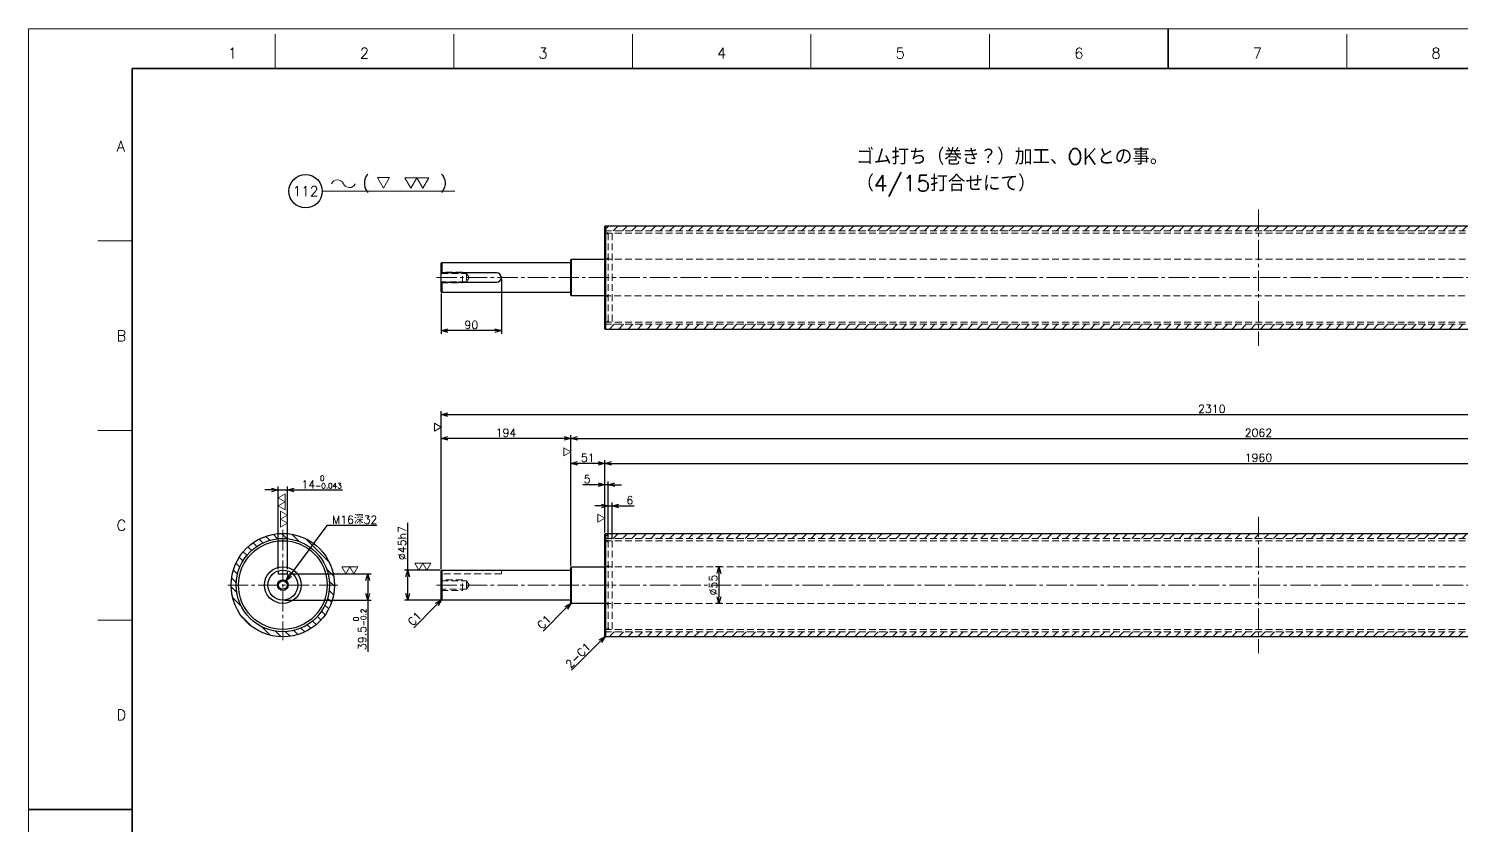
# Model space of a CAD drawing. Header units: millimetres. Extents: x 0 to 3313, y -19 to 2332.
# Drawn here: x 0 to 2148, y 1138 to 2332 of the extents above; entities that cross this region are included whole.
import ezdxf
from ezdxf import colors
from ezdxf.entities.mleader import LeaderData, LeaderLine
from ezdxf.enums import TextEntityAlignment as Align
from ezdxf.math import Vec2, Vec3

# ---------------------------------------------------------------- set-up
doc = ezdxf.new("R2010")
doc.units = ezdxf.units.MM
doc.header["$LTSCALE"] = 1.6
doc.header["$PDMODE"] = 99
doc.header["$PDSIZE"] = 1
doc.linetypes.add('CENTER2', pattern=[28.575, 19.05, -3.175, 3.175, -3.175])
doc.linetypes.add('HIDDEN', pattern=[9.525, 6.35, -3.175])
for name, color, linetype, lineweight in [('04_HIDDEN', 2, 'HIDDEN', 13), ('05_CENTER', 4, 'CENTER2', 13), ('07_TEXT', 3, 'Continuous', 13), ('08_DIM', 3, 'Continuous', 13), ('90_FRAME', 5, 'Continuous', 35)]:
    doc.layers.add(name, color=color, linetype=linetype, lineweight=lineweight)
doc.layers.add('91_BLANK', color=5, linetype='Continuous', lineweight=0, plot=False)
doc.styles.add('KSS_TXT', font='txt.shx', dxfattribs={"bigfont": 'extfont2.shx'})
doc.styles.get("Standard").update_dxf_attribs({"font": 'txt.shx', "bigfont": 'extfont2.shx'})
doc.dimstyles.new('KSS_DIM', dxfattribs={"dimscale": 4, "dimtxt": 3, "dimasz": 2.5, "dimexe": 1.25, "dimexo": 0.625, "dimtad": 1, "dimdsep": 46, "dimtxsty": 'KSS_TXT', "dimblk": 'OPEN30', "dimcen": 0, "dimazin": 2, "dimtfac": 0.75, "dimtmove": 0, "dimatfit": 3, "dimldrblk": 'OPEN30', "dimfxl": 1.25, "dimtolj": 1, "dimarcsym": 0})
doc.dimstyles.new('KSS_DIM$3', dxfattribs={"dimscale": 4, "dimtxt": 3, "dimasz": 2.5, "dimexe": 1.25, "dimexo": 0.625, "dimtad": 1, "dimtih": 1, "dimtoh": 1, "dimdsep": 46, "dimtxsty": 'KSS_TXT', "dimblk": 'OPEN30', "dimcen": 0, "dimazin": 2, "dimtfac": 0.75, "dimtofl": 0, "dimtmove": 0, "dimatfit": 3, "dimldrblk": 'OPEN30', "dimfxl": 1.25, "dimtolj": 1, "dimarcsym": 0})
pattern_1 = [(45, (-10, 619.342), (-7.071068, 7.071068), [])]
pattern_2 = [(45, (-10, 158.723), (-7.071068, 7.071068), [])]

# ---------------------------------------------------------------- blocks, each defined once
blk = doc.blocks.new('_Open30')
at = {"color": 0, "linetype": 'ByBlock', "lineweight": -2}
for p, q in [((-1, 0.27), (0, 0)), ((0, 0), (-1, -0.27)), ((0, 0), (-1, 0))]:
    blk.add_line(p, q, dxfattribs=at)
blk = doc.blocks.new('*D177')
at = {"layer": '08_DIM', "color": 0, "lineweight": -2, "transparency": 16777216}
for p, q in [((812.6, 1527.1), (812.6, 1722.8)), ((2874.6, 1527.1), (2874.6, 1722.8)), ((822.6, 1717.8), (2864.6, 1717.8))]:
    blk.add_line(p, q, dxfattribs=at)
at = {"layer": 'Defpoints', "color": 0, "transparency": 16777216}
for p in [(2874.6, 1717.8), (812.6, 1524.6), (2874.6, 1524.6)]:
    blk.add_point(p, dxfattribs=at)
at = {"layer": '08_DIM', "color": 0, "lineweight": -2, "transparency": 16777216, "xscale": 10, "yscale": 10, "zscale": 10, "rotation": 180}
blk.add_blockref('_Open30', (812.6, 1717.8), dxfattribs=at)
at = {"layer": '08_DIM', "color": 0, "lineweight": -2, "transparency": 16777216, "xscale": 10, "yscale": 10, "zscale": 10}
blk.add_blockref('_Open30', (2874.6, 1717.8), dxfattribs=at)
at = {"layer": '08_DIM', "color": 0, "transparency": 16777216, "insert": (1843.6, 1726.3), "char_height": 12, "attachment_point": 5, "style": 'KSS_TXT'}
blk.add_mtext('\\A1;2062', dxfattribs=at)
blk = doc.blocks.new('*D178')
at = {"layer": '08_DIM', "color": 0, "lineweight": -2, "transparency": 16777216}
for p, q in [((863.6, 1577.1), (863.6, 1685.4)), ((873.6, 1680.4), (2813.6, 1680.4)), ((2823.6, 1577.1), (2823.6, 1685.4))]:
    blk.add_line(p, q, dxfattribs=at)
at = {"layer": 'Defpoints', "color": 0, "transparency": 16777216}
for p in [(2823.6, 1680.4), (863.6, 1574.6), (2823.6, 1574.6)]:
    blk.add_point(p, dxfattribs=at)
at = {"layer": '08_DIM', "color": 0, "lineweight": -2, "transparency": 16777216, "xscale": 10, "yscale": 10, "zscale": 10, "rotation": 180}
blk.add_blockref('_Open30', (863.6, 1680.4), dxfattribs=at)
at = {"layer": '08_DIM', "color": 0, "lineweight": -2, "transparency": 16777216, "xscale": 10, "yscale": 10, "zscale": 10}
blk.add_blockref('_Open30', (2823.6, 1680.4), dxfattribs=at)
at = {"layer": '08_DIM', "color": 0, "transparency": 16777216, "insert": (1843.6, 1688.9), "char_height": 12, "attachment_point": 5, "style": 'KSS_TXT'}
blk.add_mtext('\\A1;1960', dxfattribs=at)
blk = doc.blocks.new('*D180')
at = {"layer": '08_DIM', "color": 0, "lineweight": -2, "transparency": 16777216}
for p, q in [((618.6, 1522.1), (618.6, 1722.8)), ((812.6, 1527.1), (812.6, 1722.8)), ((802.6, 1717.8), (628.6, 1717.8))]:
    blk.add_line(p, q, dxfattribs=at)
at = {"layer": 'Defpoints', "color": 0, "transparency": 16777216}
for p in [(618.6, 1717.8), (618.6, 1519.6), (812.6, 1524.6)]:
    blk.add_point(p, dxfattribs=at)
at = {"layer": '08_DIM', "color": 0, "lineweight": -2, "transparency": 16777216, "xscale": 10, "yscale": 10, "zscale": 10, "rotation": 180}
blk.add_blockref('_Open30', (618.6, 1717.8), dxfattribs=at)
at = {"layer": '08_DIM', "color": 0, "lineweight": -2, "transparency": 16777216, "xscale": 10, "yscale": 10, "zscale": 10}
blk.add_blockref('_Open30', (812.6, 1717.8), dxfattribs=at)
at = {"layer": '08_DIM', "color": 0, "transparency": 16777216, "insert": (715.6, 1726.3), "char_height": 12, "attachment_point": 5, "style": 'KSS_TXT'}
blk.add_mtext('\\A1;194', dxfattribs=at)
blk = doc.blocks.new('*D181')
at = {"layer": '08_DIM', "color": 0, "lineweight": -2, "transparency": 16777216}
for p, q in [((568.2, 1520.6), (568.2, 1591.6)), ((617.1, 1520.6), (563.2, 1520.6)), ((568.2, 1485.6), (568.2, 1510.6)), ((617.1, 1475.6), (563.2, 1475.6))]:
    blk.add_line(p, q, dxfattribs=at)
at = {"layer": 'Defpoints', "color": 0, "transparency": 16777216}
for p in [(568.2, 1520.6), (619.6, 1520.6), (619.6, 1475.6)]:
    blk.add_point(p, dxfattribs=at)
at = {"layer": '08_DIM', "color": 0, "lineweight": -2, "transparency": 16777216, "xscale": 10, "yscale": 10, "zscale": 10}
for p, rotation in [((568.2, 1520.6), 90), ((568.2, 1475.6), 270)]:
    blk.add_blockref('_Open30', p, dxfattribs=dict(at, rotation=rotation))
at = {"layer": '08_DIM', "color": 0, "transparency": 16777216, "insert": (559.7, 1561.1), "char_height": 12, "attachment_point": 5, "rotation": 90, "style": 'KSS_TXT'}
blk.add_mtext('\\A1;%%C45h7', dxfattribs=at)
blk = doc.blocks.new('*D187')
at = {"layer": '08_DIM', "color": 0, "lineweight": -2, "transparency": 16777216}
for p, q in [((390.5, 1515.1), (513.3, 1515.1)), ((508.3, 1505.1), (508.3, 1485.6)), ((383.5, 1475.6), (513.3, 1475.6)), ((508.3, 1475.6), (508.3, 1398))]:
    blk.add_line(p, q, dxfattribs=at)
at = {"layer": 'Defpoints', "color": 0, "transparency": 16777216}
for p in [(388, 1515.1), (381, 1475.6), (508.3, 1475.6)]:
    blk.add_point(p, dxfattribs=at)
at = {"layer": '08_DIM', "color": 0, "lineweight": -2, "transparency": 16777216, "xscale": 10, "yscale": 10, "zscale": 10}
for p, rotation in [((508.3, 1515.1), 90), ((508.3, 1475.6), 270)]:
    blk.add_blockref('_Open30', p, dxfattribs=dict(at, rotation=rotation))
at = {"layer": '08_DIM', "color": 0, "transparency": 16777216, "insert": (496.4, 1431.8), "char_height": 12, "attachment_point": 5, "rotation": 90, "style": 'KSS_TXT'}
blk.add_mtext('39.5{\\H8;\\S 0^ -0.2;}', dxfattribs=at)
blk = doc.blocks.new('*D189')
at = {"layer": '08_DIM', "color": 0, "lineweight": -2, "transparency": 16777216}
for p, q in [((364, 1640.7), (354, 1640.7)), ((374, 1522), (374, 1645.7)), ((374, 1640.7), (388, 1640.7)), ((388, 1522), (388, 1645.7)), ((398, 1640.7), (470.4, 1640.7))]:
    blk.add_line(p, q, dxfattribs=at)
at = {"layer": 'Defpoints', "color": 0, "transparency": 16777216}
for p in [(388, 1640.7), (374, 1519.5), (388, 1519.5)]:
    blk.add_point(p, dxfattribs=at)
at = {"layer": '08_DIM', "color": 0, "lineweight": -2, "transparency": 16777216, "xscale": 10, "yscale": 10, "zscale": 10}
blk.add_blockref('_Open30', (374, 1640.7), dxfattribs=at)
at = {"layer": '08_DIM', "color": 0, "lineweight": -2, "transparency": 16777216, "xscale": 10, "yscale": 10, "zscale": 10, "rotation": 180}
blk.add_blockref('_Open30', (388, 1640.7), dxfattribs=at)
at = {"layer": '08_DIM', "color": 0, "transparency": 16777216, "insert": (439.2, 1652.5), "char_height": 12, "attachment_point": 5, "style": 'KSS_TXT'}
blk.add_mtext('14{\\H8;\\S 0^ -0.043;}', dxfattribs=at)
blk = doc.blocks.new('*D190')
at = {"layer": '08_DIM', "color": 0, "lineweight": -2, "transparency": 16777216}
for p, q in [((1038.9, 1525.6), (1029.7, 1525.6)), ((1034.7, 1515.6), (1034.7, 1480.6)), ((1038.9, 1470.6), (1029.7, 1470.6))]:
    blk.add_line(p, q, dxfattribs=at)
at = {"layer": 'Defpoints', "color": 0, "transparency": 16777216}
for p in [(1041.4, 1525.6), (1034.7, 1470.6), (1041.4, 1470.6)]:
    blk.add_point(p, dxfattribs=at)
at = {"layer": '08_DIM', "color": 0, "lineweight": -2, "transparency": 16777216, "xscale": 10, "yscale": 10, "zscale": 10}
for p, rotation in [((1034.7, 1525.6), 90), ((1034.7, 1470.6), 270)]:
    blk.add_blockref('_Open30', p, dxfattribs=dict(at, rotation=rotation))
at = {"layer": '08_DIM', "color": 0, "transparency": 16777216, "insert": (1026.2, 1498.1), "char_height": 12, "attachment_point": 5, "rotation": 90, "style": 'KSS_TXT'}
blk.add_mtext('\\A1;%%C55', dxfattribs=at)
blk = doc.blocks.new('*D193')
at = {"layer": '08_DIM', "color": 0, "lineweight": -2, "transparency": 16777216}
for p, q in [((618.6, 1522.1), (618.6, 1758.6)), ((628.6, 1753.6), (2918.6, 1753.6)), ((2928.6, 1522.1), (2928.6, 1758.6))]:
    blk.add_line(p, q, dxfattribs=at)
at = {"layer": 'Defpoints', "color": 0, "transparency": 16777216}
for p in [(2928.6, 1753.6), (618.6, 1519.6), (2928.6, 1519.6)]:
    blk.add_point(p, dxfattribs=at)
at = {"layer": '08_DIM', "color": 0, "lineweight": -2, "transparency": 16777216, "xscale": 10, "yscale": 10, "zscale": 10, "rotation": 180}
blk.add_blockref('_Open30', (618.6, 1753.6), dxfattribs=at)
at = {"layer": '08_DIM', "color": 0, "lineweight": -2, "transparency": 16777216, "xscale": 10, "yscale": 10, "zscale": 10}
blk.add_blockref('_Open30', (2928.6, 1753.6), dxfattribs=at)
at = {"layer": '08_DIM', "color": 0, "transparency": 16777216, "insert": (1773.6, 1762.1), "char_height": 12, "attachment_point": 5, "style": 'KSS_TXT'}
blk.add_mtext('\\A1;2310', dxfattribs=at)
blk = doc.blocks.new('*D194')
at = {"layer": '08_DIM', "color": 0, "lineweight": -2, "transparency": 16777216}
for p, q in [((708.6, 1956.2), (708.6, 1874.4)), ((618.6, 1934.7), (618.6, 1874.4)), ((698.6, 1879.4), (628.6, 1879.4))]:
    blk.add_line(p, q, dxfattribs=at)
at = {"layer": 'Defpoints', "color": 0, "transparency": 16777216}
for p in [(708.6, 1958.7), (618.6, 1937.2), (618.6, 1879.4)]:
    blk.add_point(p, dxfattribs=at)
at = {"layer": '08_DIM', "color": 0, "lineweight": -2, "transparency": 16777216, "xscale": 10, "yscale": 10, "zscale": 10, "rotation": 180}
blk.add_blockref('_Open30', (618.6, 1879.4), dxfattribs=at)
at = {"layer": '08_DIM', "color": 0, "lineweight": -2, "transparency": 16777216, "xscale": 10, "yscale": 10, "zscale": 10}
blk.add_blockref('_Open30', (708.6, 1879.4), dxfattribs=at)
at = {"layer": '08_DIM', "color": 0, "transparency": 16777216, "insert": (663.6, 1887.9), "char_height": 12, "attachment_point": 5, "style": 'KSS_TXT'}
blk.add_mtext('\\A1;90', dxfattribs=at)
blk = doc.blocks.new('A$C67F20274_1_1')
h = blk.add_hatch(color=3)
h.dxf.hatch_style = 1
h.paths.add_polyline_path([(0, -2), (0, 0), (-2, 0)])
at = {"color": 3}
blk.add_lwpolyline([(0, 0), (-2, 0), (-2, 0), (0, -2)], close=True, dxfattribs=at)
blk = doc.blocks.new('*D195')
at = {"layer": '08_DIM', "color": 0, "lineweight": -2, "transparency": 16777216}
for p, q in [((812.6, 1527.1), (812.6, 1685.4)), ((853.6, 1680.4), (822.6, 1680.4)), ((863.6, 1577.1), (863.6, 1685.4))]:
    blk.add_line(p, q, dxfattribs=at)
at = {"layer": 'Defpoints', "color": 0, "transparency": 16777216}
for p in [(812.6, 1680.4), (863.6, 1574.6), (812.6, 1524.6)]:
    blk.add_point(p, dxfattribs=at)
at = {"layer": '08_DIM', "color": 0, "lineweight": -2, "transparency": 16777216, "xscale": 10, "yscale": 10, "zscale": 10, "rotation": 180}
blk.add_blockref('_Open30', (812.6, 1680.4), dxfattribs=at)
at = {"layer": '08_DIM', "color": 0, "lineweight": -2, "transparency": 16777216, "xscale": 10, "yscale": 10, "zscale": 10}
blk.add_blockref('_Open30', (863.6, 1680.4), dxfattribs=at)
at = {"layer": '08_DIM', "color": 0, "transparency": 16777216, "insert": (838.1, 1688.9), "char_height": 12, "attachment_point": 5, "style": 'KSS_TXT'}
blk.add_mtext('\\A1;51', dxfattribs=at)
blk = doc.blocks.new('AM_BALLOON1')
at = {"transparency": 16777216}
blk.add_circle((0, 0), 5, dxfattribs=at)
blk.add_attdef('B_NUMBER', text='', height=3, dxfattribs=at).set_placement((0, 0), align=Align.MIDDLE_CENTER)
blk = doc.blocks.new('_OPEN')
at = {"color": 0, "linetype": 'ByBlock'}
for p, q in [((-1, 0.17), (0, 0)), ((0, 0), (-1, -0.17)), ((0, 0), (-1, 0))]:
    blk.add_line(p, q, dxfattribs=at)
blk = doc.blocks.new('p1ba05')
for centre, start, end in [((-2.95, 0.29), 24.2276, 155.5758), ((0, 1.62), 204.2276, 335.5758)]:
    blk.add_arc(centre, 1.62, start, end)
blk = doc.blocks.new('p1ba01')
for p, q in [((0, 0), (-1.5, 2.6)), ((-1.5, 2.6), (1.5, 2.6)), ((1.5, 2.6), (0, 0))]:
    blk.add_line(p, q)
blk = doc.blocks.new('p1ba02')
for p, q in [((-1.5, 2.6), (1.5, 2.6)), ((0, 0), (-1.5, 2.6)), ((1.5, 2.6), (0, 0)), ((3, 0), (1.5, 2.6)), ((1.5, 2.6), (4.5, 2.6)), ((4.5, 2.6), (3, 0))]:
    blk.add_line(p, q)
blk = doc.blocks.new('*D197')
at = {"layer": '08_DIM', "color": 0, "lineweight": -2, "transparency": 16777216}
blk.add_line((612, 1469.1), (577.3, 1434.3), dxfattribs=at)
at = {"layer": 'Defpoints', "color": 0, "transparency": 16777216}
for p in [(619.1, 1476.1), (550.3, 1407.4), (550.3, 1407.4)]:
    blk.add_point(p, dxfattribs=at)
at = {"layer": '08_DIM', "color": 0, "lineweight": -2, "transparency": 16777216, "xscale": 10, "yscale": 10, "zscale": 10, "rotation": 44.9999999999999}
blk.add_blockref('_Open30', (619.1, 1476.1), dxfattribs=at)
at = {"layer": '08_DIM', "color": 0, "transparency": 16777216, "insert": (578.7, 1447.7), "char_height": 12, "attachment_point": 5, "rotation": 45, "style": 'KSS_TXT'}
blk.add_mtext('\\A1;C1', dxfattribs=at)
blk = doc.blocks.new('*D198')
at = {"layer": '08_DIM', "color": 0, "lineweight": -2, "transparency": 16777216}
blk.add_line((806, 1464.1), (771.3, 1429.3), dxfattribs=at)
at = {"layer": 'Defpoints', "color": 0, "transparency": 16777216}
for p in [(813.1, 1471.1), (744.3, 1402.4), (744.3, 1402.4)]:
    blk.add_point(p, dxfattribs=at)
at = {"layer": '08_DIM', "color": 0, "lineweight": -2, "transparency": 16777216, "xscale": 10, "yscale": 10, "zscale": 10, "rotation": 44.99999999999979}
blk.add_blockref('_Open30', (813.1, 1471.1), dxfattribs=at)
at = {"layer": '08_DIM', "color": 0, "transparency": 16777216, "insert": (772.7, 1442.7), "char_height": 12, "attachment_point": 5, "rotation": 45, "style": 'KSS_TXT'}
blk.add_mtext('\\A1;C1', dxfattribs=at)
blk = doc.blocks.new('*D201')
at = {"layer": '08_DIM', "color": 0, "lineweight": -2, "transparency": 16777216}
blk.add_line((857, 1414.1), (813.8, 1370.8), dxfattribs=at)
at = {"layer": 'Defpoints', "color": 0, "transparency": 16777216}
for p in [(864.1, 1421.1), (795.3, 1352.4), (795.3, 1352.4)]:
    blk.add_point(p, dxfattribs=at)
at = {"layer": '08_DIM', "color": 0, "lineweight": -2, "transparency": 16777216, "xscale": 10, "yscale": 10, "zscale": 10, "rotation": 44.9999999999999}
blk.add_blockref('_Open30', (864.1, 1421.1), dxfattribs=at)
at = {"layer": '08_DIM', "color": 0, "transparency": 16777216, "insert": (823.7, 1392.7), "char_height": 12, "attachment_point": 5, "rotation": 45, "style": 'KSS_TXT'}
blk.add_mtext('\\A1;2-C1', dxfattribs=at)
blk = doc.blocks.new('*D202')
at = {"layer": '08_DIM', "color": 0, "lineweight": -2, "transparency": 16777216}
for p, q in [((853.6, 1648.4), (830.6, 1648.4)), ((863.6, 1577.1), (863.6, 1653.4)), ((868.6, 1648.4), (863.6, 1648.4)), ((868.6, 1567.1), (868.6, 1653.4)), ((878.6, 1648.4), (888.6, 1648.4))]:
    blk.add_line(p, q, dxfattribs=at)
at = {"layer": 'Defpoints', "color": 0, "transparency": 16777216}
for p in [(863.6, 1648.4), (863.6, 1574.6), (868.6, 1564.6)]:
    blk.add_point(p, dxfattribs=at)
at = {"layer": '08_DIM', "color": 0, "lineweight": -2, "transparency": 16777216, "xscale": 10, "yscale": 10, "zscale": 10}
blk.add_blockref('_Open30', (863.6, 1648.4), dxfattribs=at)
at = {"layer": '08_DIM', "color": 0, "lineweight": -2, "transparency": 16777216, "xscale": 10, "yscale": 10, "zscale": 10, "rotation": 180}
blk.add_blockref('_Open30', (868.6, 1648.4), dxfattribs=at)
at = {"layer": '08_DIM', "color": 0, "transparency": 16777216, "insert": (837.1, 1656.9), "char_height": 12, "attachment_point": 5, "style": 'KSS_TXT'}
blk.add_mtext('\\A1;5', dxfattribs=at)
blk = doc.blocks.new('*D203')
at = {"layer": '08_DIM', "color": 0, "lineweight": -2, "transparency": 16777216}
for p, q in [((858.6, 1616.7), (848.6, 1616.7)), ((868.6, 1567.1), (868.6, 1621.7)), ((868.6, 1616.7), (874.6, 1616.7)), ((874.6, 1567.1), (874.6, 1621.7)), ((884.6, 1616.7), (907.6, 1616.7))]:
    blk.add_line(p, q, dxfattribs=at)
at = {"layer": 'Defpoints', "color": 0, "transparency": 16777216}
for p in [(874.6, 1616.7), (868.6, 1564.6), (874.6, 1564.6)]:
    blk.add_point(p, dxfattribs=at)
at = {"layer": '08_DIM', "color": 0, "lineweight": -2, "transparency": 16777216, "xscale": 10, "yscale": 10, "zscale": 10}
blk.add_blockref('_Open30', (868.6, 1616.7), dxfattribs=at)
at = {"layer": '08_DIM', "color": 0, "lineweight": -2, "transparency": 16777216, "xscale": 10, "yscale": 10, "zscale": 10, "rotation": 180}
blk.add_blockref('_Open30', (874.6, 1616.7), dxfattribs=at)
at = {"layer": '08_DIM', "color": 0, "transparency": 16777216, "insert": (901.1, 1625.2), "char_height": 12, "attachment_point": 5, "style": 'KSS_TXT'}
blk.add_mtext('\\A1;6', dxfattribs=at)
blk = doc.blocks.new('*D204')
at = {"layer": '08_DIM', "color": 0, "lineweight": -2, "transparency": 16777216}
for p, q in [((447, 1587.4), (391.7, 1512.6)), ((521.9, 1587.4), (447, 1587.4))]:
    blk.add_line(p, q, dxfattribs=at)
at = {"layer": 'Defpoints', "color": 0, "transparency": 16777216}
for p in [(385.8, 1504.6), (376.3, 1491.7)]:
    blk.add_point(p, dxfattribs=at)
at = {"layer": '08_DIM', "color": 0, "lineweight": -2, "transparency": 16777216, "xscale": 10, "yscale": 10, "zscale": 10, "rotation": 233.5083674176245}
blk.add_blockref('_Open30', (385.8, 1504.6), dxfattribs=at)
at = {"layer": '08_DIM', "color": 0, "transparency": 16777216, "insert": (488.7, 1595.9), "char_height": 12, "attachment_point": 5, "style": 'KSS_TXT'}
blk.add_mtext('\\A1;M16深32', dxfattribs=at)

msp = doc.modelspace()

# ---------------------------------------------------------------- hatches: boundary and pattern name
h = msp.add_hatch()
h.set_pattern_fill('_USER', color=3, scale=10, angle=45, pattern_type=0)
h.set_pattern_definition(pattern_1)
h.paths.add_polyline_path([(2823.6, 2028.644), (2822.6, 2028.644), (2822.6, 2036.244), (2823.6, 2035.244)])
h.paths.add_polyline_path([(2822.6, 2028.644), (863.6, 2028.644), (863.6, 2035.244), (864.6, 2036.244), (2822.6, 2036.244)])
h = msp.add_hatch()
h.set_pattern_fill('_USER', color=3, scale=10, angle=45, pattern_type=0)
h.set_pattern_definition(pattern_1)
h.paths.add_polyline_path([(2822.6, 1881.244), (2823.6, 1882.244), (2823.6, 1888.844), (2822.6, 1888.844)])
h.paths.add_polyline_path([(2822.6, 1888.844), (863.6, 1888.844), (863.6, 1882.244), (864.6, 1881.244), (2822.6, 1881.244)])
h = msp.add_hatch()
h.set_pattern_fill('_USER', color=3, scale=10, angle=135, pattern_type=0)
h.set_pattern_definition([(135, (0, 158.723), (-7.07107, -7.07107), [])])
h.paths.add_polyline_path([(311.128, 1498.124), (303.528, 1498.124, 0.41421356), (381.028, 1420.624), (381.028, 1428.224, -0.41421356)])
h.paths.add_polyline_path([(303.528, 1498.124), (311.128, 1498.124, -0.41421356), (381.028, 1568.024), (381.028, 1575.624, 0.41421356)])
h.paths.add_polyline_path([(381.028, 1575.624), (381.028, 1568.024, -0.41421356), (450.928, 1498.124), (458.528, 1498.124, 0.41421356)])
h.paths.add_polyline_path([(381.028, 1428.224), (381.028, 1420.624, 0.41421356), (458.528, 1498.124), (450.928, 1498.124, -0.41421356)])
h = msp.add_hatch()
h.set_pattern_fill('_USER', color=3, scale=10, angle=45, pattern_type=0)
h.set_pattern_definition(pattern_2)
h.paths.add_polyline_path([(2823.6, 1568.024), (2822.6, 1568.024), (2822.6, 1575.624), (2823.6, 1574.624)])
h.paths.add_polyline_path([(2822.6, 1568.024), (863.6, 1568.024), (863.6, 1574.624), (864.6, 1575.624), (2822.6, 1575.624)])
h = msp.add_hatch()
h.set_pattern_fill('_USER', color=3, scale=10, angle=45, pattern_type=0)
h.set_pattern_definition(pattern_2)
h.paths.add_polyline_path([(2822.6, 1420.624), (2823.6, 1421.624), (2823.6, 1428.224), (2822.6, 1428.224)])
h.paths.add_polyline_path([(2822.6, 1428.224), (863.6, 1428.224), (863.6, 1421.624), (864.6, 1420.624), (2822.6, 1420.624)])

# ---------------------------------------------------------------- linework, layer by layer
at = {"color": 0}
for p, q in [((864.6, 2036.244), (864.6, 1881.244)), ((619.6, 1981.244), (619.6, 1965.744)), ((813.6, 1931.244), (813.6, 1986.244)), ((701.6, 1965.744), (618.6, 1965.744)), ((618.6, 1951.744), (701.6, 1951.744)), ((619.6, 1951.744), (619.6, 1936.244)), ((864.6, 1575.624), (864.6, 1420.624)), ((813.6, 1470.624), (813.6, 1525.624)), ((374.028, 1519.508), (374.028, 1515.124)), ((374.028, 1515.124), (388.028, 1515.124)), ((388.028, 1515.124), (388.028, 1519.508)), ((619.6, 1520.624), (619.6, 1475.624))]:
    msp.add_line(p, q, dxfattribs=at)
for points in [[(864.6, 2036.244), (2822.6, 2036.244), (2823.6, 2035.244), (2823.6, 1882.244), (2822.6, 1881.244), (864.6, 1881.244), (863.6, 1882.244), (863.6, 2035.244)], [(812.6, 1981.244), (812.6, 1936.244), (619.6, 1936.244), (618.6, 1937.244), (618.6, 1980.244), (619.6, 1981.244)], [(864.6, 1575.624), (2822.6, 1575.624), (2823.6, 1574.624), (2823.6, 1421.624), (2822.6, 1420.624), (864.6, 1420.624), (863.6, 1421.624), (863.6, 1574.624)], [(812.6, 1520.624), (812.6, 1475.624), (619.6, 1475.624), (618.6, 1476.624), (618.6, 1519.624), (619.6, 1520.624)]]:
    msp.add_lwpolyline(points, close=True, dxfattribs=at)
for points in [[(863.6, 1931.244), (813.6, 1931.244), (812.6, 1932.244), (812.6, 1985.244), (813.6, 1986.244), (863.6, 1986.244)], [(863.6, 1470.624), (813.6, 1470.624), (812.6, 1471.624), (812.6, 1524.624), (813.6, 1525.624), (863.6, 1525.624)]]:
    msp.add_lwpolyline(points, dxfattribs=at)
at = {"color": 3}
msp.add_circle((381.028, 1498.124), 77.5, dxfattribs=at)
at = {"color": 0}
for radius in [69.9, 66.5, 27.5, 22.5, 8, 6.25]:
    msp.add_circle((381.028, 1498.124), radius, dxfattribs=at)
msp.add_arc((701.6, 1958.744), 7, 270, 90, dxfattribs=at)
at = {"layer": '04_HIDDEN'}
for p, q in [((863.6, 2028.644), (2823.6, 2028.644)), ((863.6, 2025.244), (2823.6, 2025.244)), ((868.6, 2025.244), (868.6, 1892.244)), ((874.6, 2025.244), (874.6, 1892.244)), ((650.6, 1966.744), (618.6, 1966.744)), ((618.6, 1964.994), (656.6, 1964.994)), ((650.6, 1950.744), (650.6, 1966.744)), ((656.6, 1964.994), (660.208, 1958.744)), ((656.6, 1964.994), (656.6, 1952.494)), ((660.208, 1958.744), (656.6, 1952.494)), ((656.6, 1952.494), (618.6, 1952.494)), ((618.6, 1950.744), (650.6, 1950.744)), ((863.6, 1892.244), (2823.6, 1892.244)), ((863.6, 1888.844), (2823.6, 1888.844)), ((863.6, 1568.024), (2823.6, 1568.024)), ((863.6, 1564.624), (2823.6, 1564.624)), ((868.6, 1564.624), (868.6, 1431.624)), ((874.6, 1564.624), (874.6, 1431.624)), ((708.6, 1515.124), (618.6, 1515.124)), ((650.6, 1506.124), (618.6, 1506.124)), ((618.6, 1504.374), (656.6, 1504.374)), ((650.6, 1490.124), (650.6, 1506.124)), ((656.6, 1504.374), (660.208, 1498.124)), ((656.6, 1504.374), (656.6, 1491.874)), ((708.6, 1520.624), (708.6, 1515.124)), ((656.6, 1491.874), (618.6, 1491.874)), ((618.6, 1490.124), (650.6, 1490.124)), ((660.208, 1498.124), (656.6, 1491.874)), ((863.6, 1431.624), (2823.6, 1431.624)), ((863.6, 1428.224), (2823.6, 1428.224))]:
    msp.add_line(p, q, dxfattribs=at)
for points in [[(863.6, 1986.244), (2823.6, 1986.244)], [(2823.6, 1931.244), (863.6, 1931.244)], [(863.6, 1525.624), (2823.6, 1525.624)], [(2823.6, 1470.624), (863.6, 1470.624)]]:
    msp.add_lwpolyline(points, dxfattribs=at)
at = {"layer": '05_CENTER'}
for p, q in [((1843.6, 2060.837), (1843.6, 1856.651)), ((611.249, 1958.744), (2936.21, 1958.744)), ((1843.6, 1600.217), (1843.6, 1396.031)), ((381.028, 1580.645), (381.028, 1415.604)), ((298.508, 1498.124), (463.549, 1498.124)), ((611.249, 1498.124), (2936.21, 1498.124))]:
    msp.add_line(p, q, dxfattribs=at)
at = {"layer": '08_DIM'}
msp.add_line((440.141, 2088.119), (638.775, 2088.119), dxfattribs=at)
at = {"layer": '90_FRAME', "color": 4, "lineweight": 13}
for p, q in [((369.502, 2271.831), (369.502, 2323.679)), ((637.235, 2271.831), (637.235, 2323.679)), ((904.969, 2271.831), (904.969, 2323.679)), ((1172.702, 2271.831), (1172.702, 2323.679)), ((1440.436, 2271.831), (1440.436, 2323.679)), ((1975.903, 2271.831), (1975.903, 2323.679)), ((155.384, 2013.69), (103.536, 2013.69)), ((155.384, 1729.701), (103.536, 1729.701)), ((155.384, 1445.713), (103.536, 1445.713))]:
    msp.add_line(p, q, dxfattribs=at)
at = {"layer": '90_FRAME'}
for p, q in [((1708.17, 2331.679), (1708.17, 2271.831)), ((0, 1161.724), (155.384, 1161.724))]:
    msp.add_line(p, q, dxfattribs=at)
msp.add_lwpolyline([(155.384, 51.616), (3260.956, 51.616), (3260.956, 2271.831), (155.384, 2271.831)], close=True, dxfattribs=at)
at = {"layer": '91_BLANK'}
msp.add_lwpolyline([(0, 0), (3312.803, 0), (3312.803, 2331.679), (0, 2331.679)], close=True, dxfattribs=at)

# ---------------------------------------------------------------- block references
for p in [(868.6, 2025.244), (868.6, 1931.244), (868.6, 1564.624), (868.6, 1470.624)]:
    msp.add_blockref('A$C67F20274_1_1', p)
at = {"xscale": -1, "rotation": 180}
for p in [(868.6, 1986.244), (868.6, 1892.244), (868.6, 1525.624), (868.6, 1431.624)]:
    msp.add_blockref('A$C67F20274_1_1', p, dxfattribs=at)
at = {"layer": '08_DIM'}
for name, p, xscale, yscale, zscale in [('p1ba05', (480.621, 2093.589), 6, 6, 6), ('p1ba01', (531.825, 2092.888), 6, 6, 6), ('p1ba02', (572.714, 2092.866), 6, 6, 6), ('p1ba02', (475.507, 1515.124), 4, 4, 4), ('p1ba02', (584.707, 1520.624), 4, 4, 4)]:
    msp.add_blockref(name, p, dxfattribs=dict(at, xscale=xscale, yscale=yscale, zscale=zscale))
at = {"layer": '08_DIM', "yscale": 4, "zscale": 4}
for name, p, xscale, rotation in [('p1ba01', (618.6, 1734.539), 4, 90), ('p1ba01', (812.6, 1697.737), 4, 90), ('p1ba02', (374.028, 1628.622), 4, 270), ('p1ba02', (388.028, 1602.789), -4, 90), ('p1ba01', (863.6, 1598.469), 4, 90)]:
    msp.add_blockref(name, p, dxfattribs=dict(at, xscale=xscale, rotation=rotation))

# ---------------------------------------------------------------- texts
at = {"layer": '07_TEXT', "style": 'KSS_TXT'}
msp.add_text('(      )', height=18, dxfattribs=at).set_placement((500.166, 2092.437))
at = {"layer": '07_TEXT', "color": 1, "ltscale": 2, "insert": (1240.648, 2152.028), "char_height": 24, "attachment_point": 1}
msp.add_mtext_dynamic_manual_height_columns('ゴム打ち（巻き？）加工、OKとの事。\\P（4/15打合せにて）', width=745.01293, gutter_width=15, heights=[131.644], dxfattribs=at)
at = {"layer": '90_FRAME', "color": 0, "lineweight": 13, "style": 'KSS_TXT'}
for s, p in [('1', (305.507, 2282.158)), ('2', (503.368, 2282.158)), ('3', (771.102, 2282.158)), ('4', (1038.836, 2282.158)), ('5', (1306.569, 2282.158)), ('6', (1574.303, 2282.158)), ('7', (1842.036, 2282.158)), ('8', (2109.77, 2282.158))]:
    msp.add_text(s, height=16, dxfattribs=at).set_placement(p, align=Align.BOTTOM_CENTER)
for s, p in [('A', (131.829, 2155.685)), ('B', (131.829, 1871.696)), ('C', (131.829, 1587.707)), ('D', (131.829, 1303.718))]:
    msp.add_text(s, height=16, dxfattribs=at).set_placement(p, align=Align.MIDDLE_LEFT)

# ---------------------------------------------------------------- dimensions: what is measured, and where the dimension line sits
at = {"layer": '08_DIM'}
for base, p1, p2, picture, middle in [((618.6, 1879.388), (708.6, 1958.744), (618.6, 1937.244), '*D194', (663.6, 1887.888)), ((2928.6, 1753.555), (618.6, 1519.624), (2928.6, 1519.624), '*D193', (1773.6, 1762.055)), ((2823.6, 1680.394), (863.6, 1574.624), (2823.6, 1574.624), '*D178', (1843.6, 1688.894)), ((863.6, 1648.367), (868.6, 1564.624), (863.6, 1574.624), '*D202', (837.1, 1656.867))]:
    dim = msp.add_linear_dim(base=base, p1=p1, p2=p2, dimstyle='KSS_DIM', dxfattribs=at)
    dim.commit()
    dim.dimension.update_dxf_attribs({"geometry": picture, "text_midpoint": middle})
for base, p1, p2, override, picture, middle in [((618.6, 1717.755), (812.6, 1524.624), (618.6, 1519.624), {"dimscale": 4}, '*D180', (715.6, 1726.255)), ((2874.6, 1717.755), (812.6, 1524.624), (2874.6, 1524.624), {"dimscale": 4}, '*D177', (1843.6, 1726.255)), ((812.6, 1680.394), (863.6, 1574.624), (812.6, 1524.624), {"dimarcsym": 1}, '*D195', (838.1, 1688.894)), ((388.028, 1640.664), (374.028, 1519.508), (388.028, 1519.508), {"dimpost": '', "dimtol": 1, "dimlim": 0, "dimtp": 0, "dimtm": 0.043, "dimtfac": 0.666667, "dimtdec": 3, "dimtolj": 0, "dimtzin": 8}, '*D189', (439.195, 1652.497)), ((874.6, 1616.703), (868.6, 1564.624), (874.6, 1564.624), {"dimscale": 4}, '*D203', (901.1, 1625.203))]:
    dim = msp.add_linear_dim(base=base, p1=p1, p2=p2, dimstyle='KSS_DIM', override=override, dxfattribs=at)
    dim.commit()
    dim.dimension.update_dxf_attribs({"geometry": picture, "text_midpoint": middle})
dim = msp.add_diameter_dim_2p(p1=(376.271, 1491.693), p2=(385.786, 1504.556), text='M<>深32', dimstyle='KSS_DIM$3', override={"dimpost": '<>', "dimtix": 1, "dimarcsym": 1}, dxfattribs=at)
dim.commit()
dim.dimension.update_dxf_attribs({"geometry": '*D204', "text_midpoint": (488.737, 1587.357), "dimtype": 163})
for base, p1, p2, text, picture, middle in [((568.19, 1520.624), (619.582, 1475.624), (619.582, 1520.624), '%%C<>h7', '*D181', (559.69, 1561.124)), ((1034.658, 1470.624), (1041.411, 1525.624), (1041.411, 1470.624), '%%C<>', '*D190', (1026.158, 1498.124))]:
    dim = msp.add_linear_dim(base=base, p1=p1, p2=p2, angle=90, text=text, dimstyle='KSS_DIM', dxfattribs=at)
    dim.commit()
    dim.dimension.update_dxf_attribs({"geometry": picture, "text_midpoint": middle})
dim = msp.add_linear_dim(base=(508.277, 1475.624), p1=(388.028, 1515.124), p2=(381.028, 1475.624), angle=90, dimstyle='KSS_DIM', override={"dimpost": '', "dimtol": 1, "dimlim": 0, "dimtp": 0, "dimtm": 0.2, "dimtfac": 0.666667, "dimtdec": 2, "dimtolj": 0, "dimtzin": 8}, dxfattribs=at)
dim.commit()
dim.dimension.update_dxf_attribs({"geometry": '*D187', "text_midpoint": (496.443, 1431.791)})
for p1, p2, text, picture, middle in [((619.1, 1476.124), (550.326, 1407.35), 'C1', '*D197', (578.703, 1447.748)), ((813.1, 1471.124), (744.326, 1402.35), 'C1', '*D198', (772.703, 1442.748)), ((864.1, 1421.124), (795.326, 1352.35), '2-C1', '*D201', (823.703, 1392.748))]:
    dim = msp.add_aligned_dim(p1=p1, p2=p2, distance=0, text=text, dimstyle='KSS_DIM', override={"dimse1": 1, "dimse2": 1, "dimsd2": 1, "dimarcsym": 1}, dxfattribs=at)
    dim.commit()
    dim.dimension.update_dxf_attribs({"geometry": picture, "text_midpoint": middle})

# ---------------------------------------------------------------- leaders
ml = msp.add_multileader_block('Standard', dxfattribs=at)
ml.set_content('AM_BALLOON1', color=256, scale=5)
ml.set_attribute('B_NUMBER', '112', width=0)
ml.set_leader_properties(color=256, linetype='ByLayer', lineweight=-1)
ml.set_arrow_properties(name='OPEN')
ml.build(insert=Vec2(0, 0))
ml.multileader.update_dxf_attribs({"leader_type": 0, "has_dogleg": 0, "text_right_attachment_type": 6, "dogleg_length": 0, "arrow_head_size": 10, "scale": 2.5, "block_connection_type": 1})
ctx = ml.context
ctx.base_point, ctx.scale, ctx.char_height, ctx.arrow_head_size, ctx.landing_gap_size, ctx.plane_origin = Vec3(415.106, 2088.151), 2.5, 20, 10, 10, Vec3(415.106, 2088.151)
ctx.right_attachment, ctx.attachment_type = 6, 1
notes = []
notes.append((ctx, [(0, (0, 0, 0), (0, 0), (1, 0), 1, [])]))
ctx.block.insert = Vec3(415.106, 2088.151)
for ctx, leaders in notes:
    for number, flags, end, landing, length, lines in leaders:
        leader = LeaderData()
        leader.index, (leader.has_last_leader_line, leader.has_dogleg_vector, leader.attachment_direction) = number, flags
        leader.last_leader_point, leader.dogleg_vector, leader.dogleg_length = Vec3(end), Vec3(landing), length
        for number, points, colour, breaks in lines:
            line = LeaderLine()
            line.index, line.vertices, line.color, line.breaks = number, Vec3.list(points), colors.encode_raw_color(colour), breaks
            leader.lines.append(line)
        ctx.leaders.append(leader)

doc.saveas('drawing.dxf')
